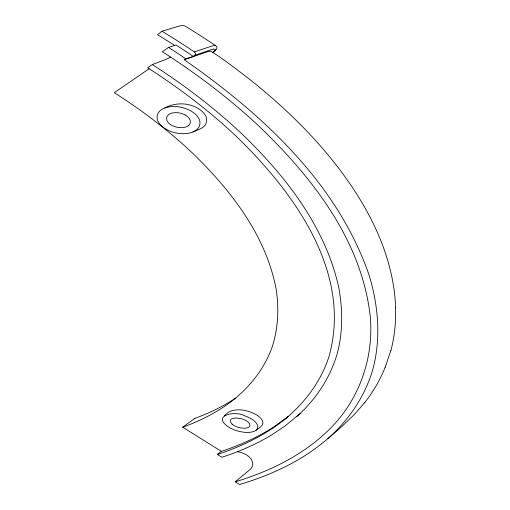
<?xml version="1.0" encoding="UTF-8"?>
<svg xmlns="http://www.w3.org/2000/svg" width="510" height="510" viewBox="0 0 510 510"><rect width="100%" height="100%" fill="white"/><g stroke="black" fill="none" stroke-linecap="round" stroke-linejoin="round"><path stroke-width="0.76" d="M390.902 350.268L385.12 367.589M364.714 402.568L354.316 414.579L342.433 425.914C328.72 438.249 314.625 450.375 298.522 459.529A230.335 132.982 0 0 1 245.935 482.556L239.604 484.5L235.25 481.784L250.187 469.391C252.96 467.307 253.515 463.227 251.768 460.307A24.971 14.414 0 0 0 249.109 456.941A23.677 13.668 0 0 0 246.094 454.69L242.052 452.791L237.488 451.669M296.59 416.734C315.881 399.598 330.569 377.406 337.563 352.48C343 330.882 342.72 308.391 338.583 286.594C324.883 226.159 285.269 175.574 241.44 133.435A811.894 468.741 0 0 0 152.311 64.579L147.651 67.792A800.674 462.264 0 0 1 236.997 137.031C294.085 192.519 352.608 272.436 328.982 356.579C319.018 387.275 296.916 412.807 269.937 430.026A208.635 120.456 0 0 1 217.407 454.474L221.856 457.253A211.618 122.177 0 0 0 271.734 434.877L284.714 426.239L300.282 413.489M214.5 51.026L214.028 51.465M327.834 438.632C348.47 420.489 364.408 397.105 372.447 370.738C381.308 339.29 378.484 305.847 369.01 274.89C337.237 182.911 262.134 114.068 184.282 59.746C185.098 57.777 199.812 56.782 194.31 51.886A897.696 518.281 0 0 0 162.008 31.244L157.482 34.75A882.829 509.7 0 0 1 174.662 45.447M256.135 430.217C260.521 426.507 255.274 421.011 251.666 419.099A31.174 17.997 0 0 0 244.564 415.79C236.64 410.748 211.981 414.617 227.434 426.283A30.766 17.761 0 0 0 237.29 430.88C242.932 432.423 249.288 433.411 254.841 431.026A8.345 4.819 0 0 0 256.135 430.217C258.634 427.986 264.492 425.499 262.593 421.069C261.464 418.455 259.144 416.619 256.817 415.114A30.804 17.786 0 0 0 249.747 411.825C241.326 408.912 230.673 408.3 224.285 415.854M213.926 51.561L213.76 51.708A10.277 5.935 0 0 0 214.959 50.815L215.041 50.745A20.527 11.851 0 0 0 215.647 50.139A15.848 9.148 0 0 0 216.163 49.54A10.264 5.929 0 0 0 216.578 48.909A7.746 4.475 0 0 0 216.871 48.169A6.42 3.71 0 0 0 216.928 47.723A5.674 3.277 0 0 0 216.865 47.2A5.017 2.901 0 0 0 215.711 45.721A853.02 492.488 0 0 0 184.665 25.857L182.746 25.5L179.514 25.965L162.008 31.244M229.787 402.67C248.517 388.709 263.747 369.979 271.843 347.935C278.109 329.275 279.091 309.391 276.286 289.992C266.367 236.066 231.444 190.874 192.965 153.548A698.254 403.13 0 0 0 114.304 92.686L149.118 68.735M284.739 419.373L288.654 416.224L273.857 426.876A209.635 121.029 0 0 1 221.365 451.375L217.394 454.461M188.094 125.855C190.128 124.574 191.001 121.801 189.867 119.64A17.372 10.028 0 0 0 185.155 115.018M221.353 451.363L182.695 427.189L194.794 418.391M193.06 56.31A894.266 516.298 0 0 0 175.982 45.02L168.587 47.43L162.384 51.746A896.835 517.784 0 0 1 258.455 125.689C311.693 176.549 361.067 239.496 370.075 314.868C374.538 357.542 358.938 401.434 327.675 430.988C317.022 441.297 304.961 450.081 292.192 457.572A226.976 131.044 0 0 1 241.37 479.884L235.25 481.784M212.842 52.275L213.722 51.739M192.984 131.943L199.684 129.107A15.765 9.103 0 0 0 201.998 127.902C206.652 125.466 208.208 119.104 205.058 114.865A31.18 18.003 0 0 0 197.472 108.082C187.431 102.382 174.732 102.529 164.622 108.05A15.695 9.065 0 0 0 161.664 109.535C157.195 111.945 155.62 118.059 158.553 122.253A31.403 18.13 0 0 0 167.255 129.865C173.782 133.193 181.413 134.532 188.649 133.237A15.663 9.04 0 0 0 192.984 131.95A15.727 9.078 0 0 0 195.304 130.738C199.977 128.284 201.482 121.877 198.313 117.638A31.588 18.239 0 0 0 192.06 111.645C184.008 106.718 173.649 104.882 164.622 108.05M184.282 59.746L205.734 52.358C207.36 51.835 208.992 51.223 210.713 51.134C222.366 58.274 233.331 66.963 244.328 75.206C279.295 102.332 311.744 133.027 338.685 168.23C369.297 208.513 393.809 256.243 395.626 307.747M194.661 55.316L212.032 49.464A11.36 6.56 0 0 1 213.613 49.119M194.31 51.886L212.491 45.881A10.391 5.999 0 0 1 213.932 45.6M152.318 64.572L166.024 59.332A131.472 75.907 0 0 0 170.569 57.069M213.779 49.1L215.481 49.4M185.168 115.011C181.26 112.888 176.581 112.053 172.221 113.016A8.797 5.081 0 0 0 168.338 114.846L166.757 117.007L166.674 119.869A16.957 9.792 0 0 0 174.305 126.512L178.283 127.545L182.905 127.647A8.797 5.081 0 0 0 188.101 125.862M232.076 424.154L230.316 421.642L230.705 419.634A4.667 2.697 0 0 1 232.095 418.621L235.983 417.926L241.408 418.716A17.098 9.868 0 0 1 247.025 421.273C248.733 422.337 251.041 424.862 249.243 426.825A4.667 2.697 0 0 1 247.936 427.667L244.596 428.304L239.955 427.826A16.575 9.569 0 0 1 232.101 424.142M395.518 307.753A439.62 253.814 0 0 1 390.998 350.274M385.031 367.576A331.851 191.588 0 0 1 364.797 402.588M168.587 47.43A905.39 522.725 0 0 1 185.799 58.803M235.607 398.131A184.231 106.367 0 0 1 194.807 418.398M229.768 402.658A182.567 105.404 0 0 1 182.72 427.214M214.257 45.6A2.218 1.281 0 0 1 215.692 45.619M215.602 49.534A6.56 3.787 0 0 1 214.391 50.974"/></g></svg>
